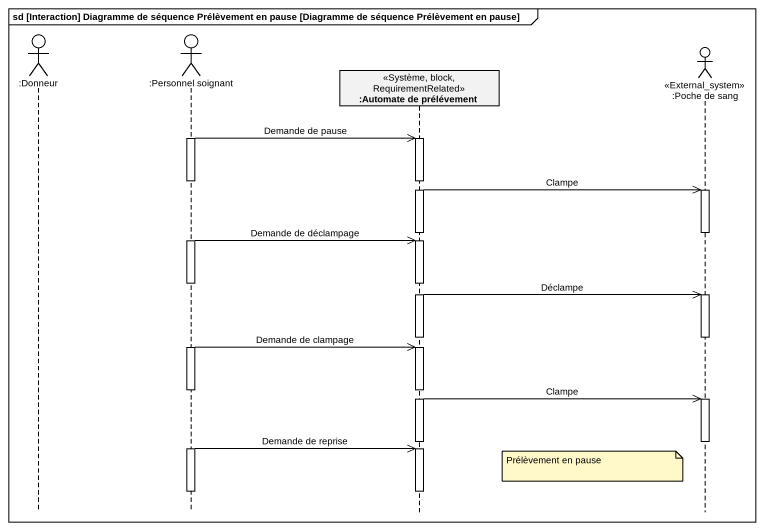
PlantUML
@startuml
mainframe sd [Interaction] Diagramme de séquence Prélèvement en pause [Diagramme de séquence Prélèvement en pause]
hide footbox
actor ":Donneur" as Donneur
actor ":Personnel soignant" as Personnel_soignant
participant ":Automate de prélévement" as Automate_de_prélévement <<Système, block, RequirementRelated>>
actor ":Poche de sang" as Poche_de_sang <<External_system>>

activate Personnel_soignant
Personnel_soignant ->> Automate_de_prélévement : Demande de pause
activate Automate_de_prélévement
deactivate Personnel_soignant
Automate_de_prélévement ->> Poche_de_sang : Clampe
activate Poche_de_sang
deactivate Automate_de_prélévement
deactivate Poche_de_sang
activate Personnel_soignant
Personnel_soignant ->> Automate_de_prélévement : Demande de déclampage
activate Automate_de_prélévement
deactivate Personnel_soignant
Automate_de_prélévement ->> Poche_de_sang : Déclampe
activate Poche_de_sang
deactivate Automate_de_prélévement
deactivate Poche_de_sang
activate Personnel_soignant
Personnel_soignant ->> Automate_de_prélévement : Demande de clampage
activate Automate_de_prélévement
deactivate Personnel_soignant
Automate_de_prélévement ->> Poche_de_sang : Clampe
activate Poche_de_sang
deactivate Automate_de_prélévement
deactivate Poche_de_sang
activate Personnel_soignant
Personnel_soignant ->> Automate_de_prélévement : Demande de reprise
activate Automate_de_prélévement
note left of Poche_de_sang : Prélèvement en pause
deactivate Automate_de_prélévement
deactivate Personnel_soignant
@enduml
